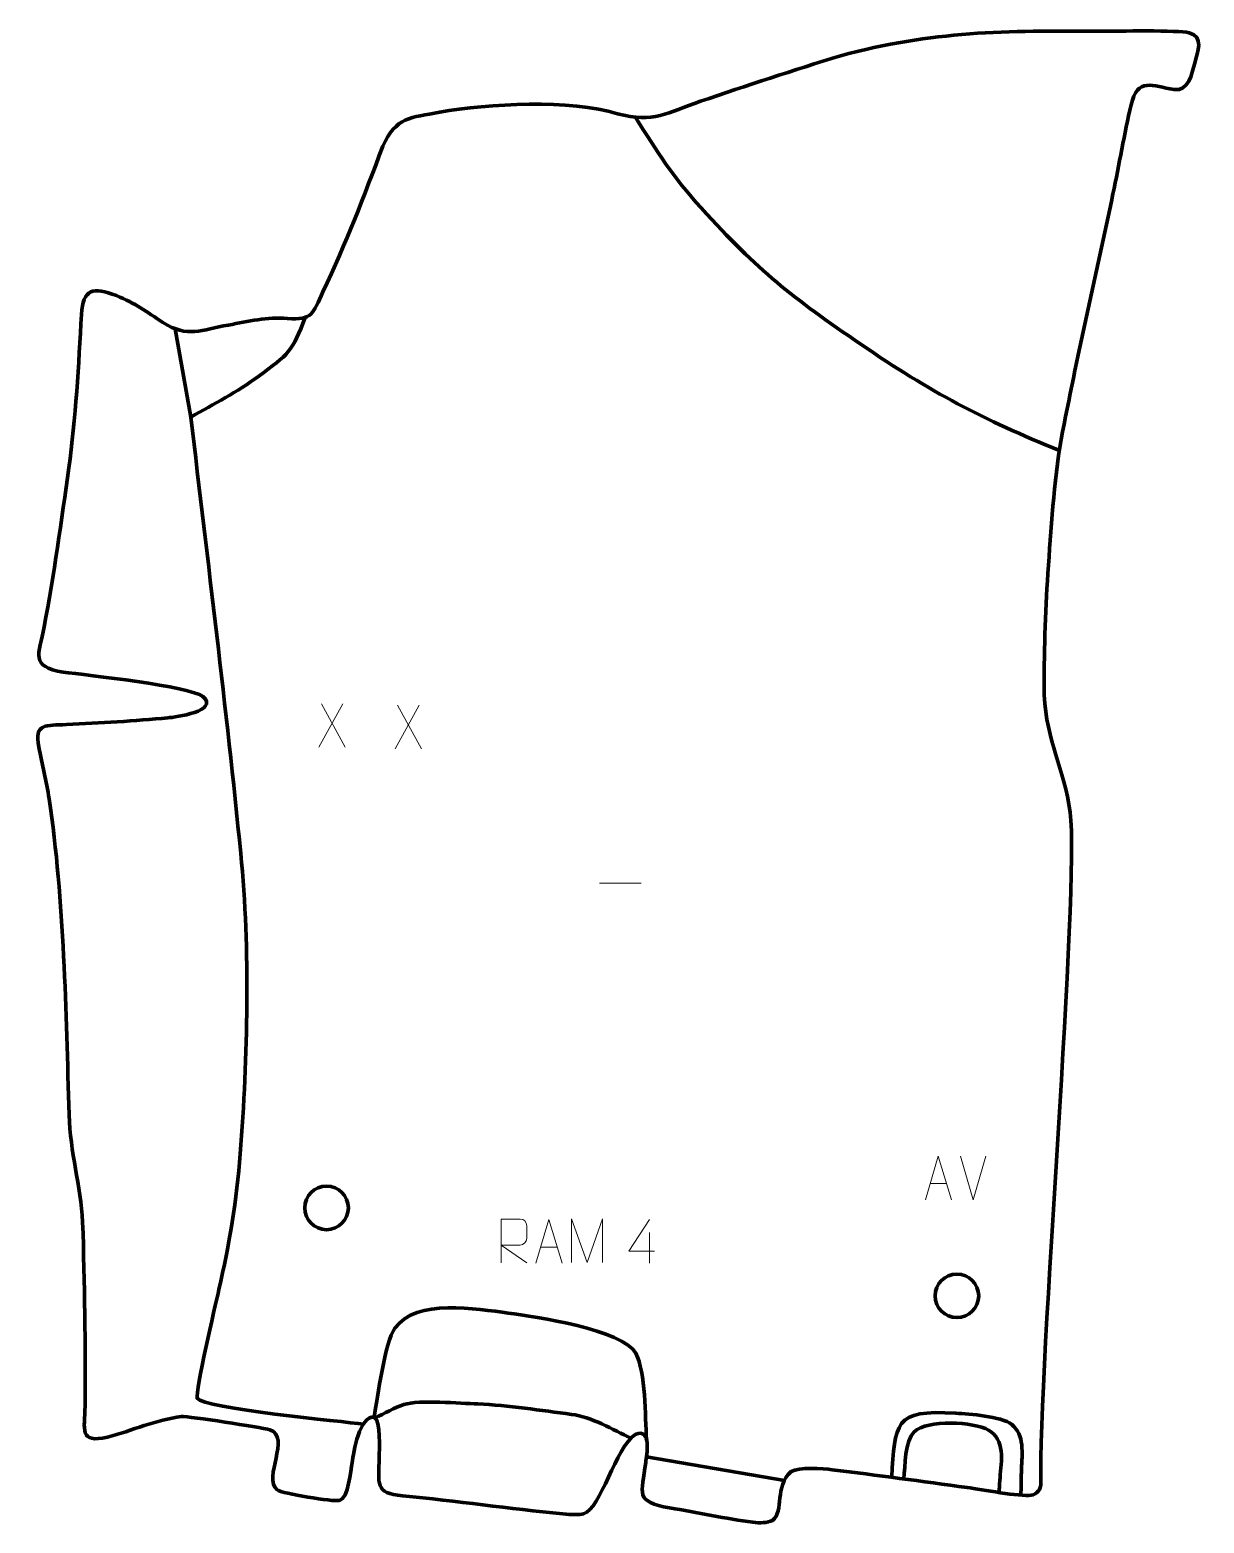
# Model space of a CAD drawing. Header units: millimetres. Extents: x -565 to 107, y 92 to 948.
import ezdxf

# ---------------------------------------------------------------- set-up
doc = ezdxf.new("R2010")
doc.units = ezdxf.units.MM
doc.header["$MEASUREMENT"] = 0
doc.layers.add('layer 2', color=7, linetype='Continuous')
doc.layers.add('layer 3', color=7, linetype='Continuous')

msp = doc.modelspace()

# ---------------------------------------------------------------- linework, layer by layer
at = {"layer": 'layer 2', "color": 140, "lineweight": 158}
for points, knots in [([(-218.3636, 897.784), (-205.6426, 877.3902), (-197.1275, 863.8941), (-180.7766, 845.8219), (-180.7766, 845.8219), (-147.6957, 809.2588), (-128.8839, 794.8045), (-89.0132, 767.4916), (-89.0132, 767.4916), (-49.6823, 740.5484), (-19.1142, 724.4042), (24.4627, 706.888)], [0, 0, 0, 0, 0.25, 0.25, 0.25, 0.25, 0.5, 0.5, 0.5, 0.5, 1, 1, 1, 1]), ([(-407.6355, 783.0806), (-414.9882, 763.3507), (-417.3118, 761.8408), (-434.2711, 749.3934), (-434.2711, 749.3934), (-446.5566, 740.3764), (-459.8786, 733.4824), (-473.0967, 726.0007), (-473.0967, 726.0007), (-473.0967, 726.0007), (-482.0828, 776.5624), (-482.0828, 776.5624)], [0, 0, 0, 0, 0.25, 0.25, 0.25, 0.25, 0.5, 0.5, 0.5, 0.5, 1, 1, 1, 1]), ([(-473.0967, 726.0007), (-463.409, 642.6994), (-452.8468, 559.5109), (-444.5439, 476.053), (-444.5439, 476.053), (-439.0469, 420.5817), (-440.6641, 359.3565), (-444.7941, 303.8717), (-444.7941, 303.8717), (-446.7652, 278.093), (-451.192, 251.3909), (-457.036, 226.2317), (-457.036, 226.2317), (-459.4116, 216.2636), (-470.5989, 167.6967), (-469.5324, 163.8652), (-469.5324, 163.8652), (-466.2575, 158.0869), (-385.8283, 150.5339), (-374.324, 149.0807)], [0, 0, 0, 0, 0.16666667, 0.16666667, 0.16666667, 0.16666667, 0.33333333, 0.33333333, 0.33333333, 0.33333333, 0.5, 0.5, 0.5, 0.5, 0.66666667, 0.66666667, 0.66666667, 0.66666667, 1, 1, 1, 1]), ([(-368.139, 153.1304), (-366.0776, 164.4511), (-362.0777, 195.9395), (-356.2386, 204.04), (-356.2386, 204.04), (-343.8488, 221.2285), (-309.6024, 215.1313), (-291.2439, 212.6455), (-291.2439, 212.6455), (-275.9903, 210.5622), (-225.6708, 203.3476), (-218.2615, 189.665), (-218.2615, 189.665), (-212.5137, 179.0506), (-212.7735, 153.1392), (-212.1642, 140.5351)], [0, 0, 0, 0, 0.2, 0.2, 0.2, 0.2, 0.4, 0.4, 0.4, 0.4, 0.6, 0.6, 0.6, 0.6, 1, 1, 1, 1]), ([(-221.0446, 140.9362), (-231.2029, 145.9397), (-243.8327, 153.2798), (-254.9732, 154.6694), (-254.9732, 154.6694), (-272.3975, 156.8429), (-291.3392, 159.8514), (-308.7151, 160.6107), (-308.7151, 160.6107), (-319.1243, 161.0157), (-342.2104, 163.0827), (-351.0993, 160.3016), (-351.0993, 160.3016), (-356.0656, 158.7477), (-362.5272, 155.0344), (-367.4417, 152.6327)], [0, 0, 0, 0, 0.2, 0.2, 0.2, 0.2, 0.4, 0.4, 0.4, 0.4, 0.6, 0.6, 0.6, 0.6, 1, 1, 1, 1]), ([(-71.6095, 118.599), (-69.4984, 149.2835), (-70.861, 157.6984), (-34.8316, 155.3182), (-34.8316, 155.3182), (-26.8, 154.7877), (-9.1281, 153.6864), (-2.8562, 148.8674), (-2.8562, 148.8674), (4.6533, 143.0975), (3.0996, 131.8305), (2.7728, 123.4532), (2.7728, 123.4532), (2.7728, 123.4532), (2.7127, 121.5066), (2.7127, 121.5066), (2.7127, 121.5066), (2.589, 117.1321), (2.5131, 112.7546), (2.4295, 108.3791)], [0, 0, 0, 0, 0.16666667, 0.16666667, 0.16666667, 0.16666667, 0.33333333, 0.33333333, 0.33333333, 0.33333333, 0.5, 0.5, 0.5, 0.5, 0.66666667, 0.66666667, 0.66666667, 0.66666667, 1, 1, 1, 1]), ([(-64.5826, 117.6602), (-63.9184, 125.135), (-64.2375, 139.4246), (-58.6409, 144.7326), (-58.6409, 144.7326), (-51.1826, 151.8063), (-24.5683, 150.5156), (-16.1022, 145.658), (-16.1022, 145.658), (-6.4609, 140.1262), (-8.7612, 128.1116), (-9.5293, 118.455), (-9.5293, 118.455), (-9.7164, 116.1024), (-9.9043, 113.7748), (-10.0437, 111.418), (-10.0437, 111.418), (-10.0437, 111.418), (-10.1097, 109.8936), (-10.1097, 109.8936)], [0, 0, 0, 0, 0.16666667, 0.16666667, 0.16666667, 0.16666667, 0.33333333, 0.33333333, 0.33333333, 0.33333333, 0.5, 0.5, 0.5, 0.5, 0.66666667, 0.66666667, 0.66666667, 0.66666667, 1, 1, 1, 1])]:
    msp.add_open_spline(points, degree=3, knots=knots, dxfattribs=at)
at = {"layer": 'layer 2', "color": 250, "lineweight": 9}
for points in [[(-386.0887, 561.8006), (-386.0887, 561.8006), (-399.8293, 536.9048), (-399.8293, 536.9048)], [(-398.3747, 561.8006), (-398.3747, 561.8006), (-384.6341, 536.8471), (-384.6341, 536.8471)], [(-342.3659, 560.8745), (-342.3659, 560.8745), (-356.1065, 535.9787), (-356.1065, 535.9787)], [(-354.6519, 560.8745), (-354.6519, 560.8745), (-340.9113, 535.921), (-340.9113, 535.921)], [(-239.0369, 458.9831), (-239.0369, 458.9831), (-215.0589, 458.9831), (-215.0589, 458.9831)], [(-24.9341, 277.5708), (-24.9341, 277.5708), (-32.2559, 302.5244), (-32.2559, 302.5244)], [(-17.6122, 302.5244), (-17.6122, 302.5244), (-24.934, 277.5708), (-24.934, 277.5708)], [(-49.571, 286.8275), (-49.571, 286.8275), (-40.0753, 286.8275), (-40.0753, 286.8275)], [(-210.3869, 258.9051), (-210.3869, 258.9051), (-210.3869, 241.2404), (-210.3869, 241.2404)], [(-272.6943, 250.5), (-272.6943, 250.5), (-263.1986, 250.5), (-263.1986, 250.5)]]:
    msp.add_open_spline(points, degree=3, dxfattribs=at)
for points, knots in [([(-52.2936, 277.5781), (-52.2936, 277.5781), (-44.9226, 302.5316), (-44.9226, 302.5316), (-44.9226, 302.5316), (-44.9226, 302.5316), (-37.3527, 277.5781), (-37.3527, 277.5781)], [0, 0, 0, 0, 0.33333333, 0.33333333, 0.33333333, 0.33333333, 1, 1, 1, 1]), ([(-295.3159, 241.5684), (-295.3159, 241.5684), (-295.3159, 266.5219), (-295.3159, 266.5219), (-295.3159, 266.5219), (-291.7211, 266.5219), (-288.1256, 266.5219), (-284.5304, 266.5219), (-284.5304, 266.5219), (-282.2051, 266.4842), (-280.6478, 264.9942), (-280.6519, 262.6278), (-280.6519, 262.6278), (-280.6523, 260.5923), (-280.6523, 257.5329), (-280.6519, 255.4969), (-280.6519, 255.4969), (-280.6584, 253.6214), (-282.4707, 251.6796), (-284.4802, 251.6605), (-284.4802, 251.6605), (-284.4802, 251.6605), (-295.3159, 251.6605), (-295.3159, 251.6605), (-295.3159, 251.6605), (-295.3159, 251.6605), (-280.6612, 241.5684), (-280.6612, 241.5684)], [0, 0, 0, 0, 0.125, 0.125, 0.125, 0.125, 0.25, 0.25, 0.25, 0.25, 0.375, 0.375, 0.375, 0.375, 0.5, 0.5, 0.5, 0.5, 0.625, 0.625, 0.625, 0.625, 0.75, 0.75, 0.75, 0.75, 1, 1, 1, 1]), ([(-275.4169, 241.2506), (-275.4169, 241.2506), (-268.0459, 266.2041), (-268.0459, 266.2041), (-268.0459, 266.2041), (-268.0459, 266.2041), (-260.476, 241.2506), (-260.476, 241.2506)], [0, 0, 0, 0, 0.33333333, 0.33333333, 0.33333333, 0.33333333, 1, 1, 1, 1]), ([(-255.0227, 241.6719), (-255.0227, 241.6719), (-255.0227, 266.6298), (-255.0227, 266.6298), (-255.0227, 266.6298), (-255.0227, 266.6298), (-246.0976, 241.6719), (-246.0976, 241.6719), (-246.0976, 241.6719), (-246.0976, 241.6719), (-237.3377, 266.6293), (-237.3377, 266.6293), (-237.3377, 266.6293), (-237.3377, 266.6293), (-237.3377, 241.6719), (-237.3377, 241.6719)], [0, 0, 0, 0, 0.2, 0.2, 0.2, 0.2, 0.4, 0.4, 0.4, 0.4, 0.6, 0.6, 0.6, 0.6, 1, 1, 1, 1]), ([(-207.4428, 248.144), (-207.4428, 248.144), (-222.2645, 248.144), (-222.2645, 248.144), (-222.2645, 248.144), (-222.2645, 248.144), (-210.3869, 266.2145), (-210.3869, 266.2145)], [0, 0, 0, 0, 0.33333333, 0.33333333, 0.33333333, 0.33333333, 1, 1, 1, 1])]:
    msp.add_open_spline(points, degree=3, knots=knots, dxfattribs=at)
at = {"layer": 'layer 2', "color": 140, "lineweight": 158}
msp.add_open_spline([(-212.0646, 130.3744), (-212.0646, 130.3744), (-133.0806, 116.8649), (-133.0806, 116.8649)], degree=3, dxfattribs=at)
at = {"layer": 'layer 3', "color": 142, "lineweight": 200}
for centre in [(-395.4062, 272.9662), (-34.2495, 222.5631)]:
    msp.add_ellipse(centre, major_axis=(0, 12.5), ratio=1, dxfattribs=at)
at = {"layer": 'layer 3', "color": 242, "lineweight": 158}
msp.add_open_spline([(13.8952, 115.5265), (13.995, 111.714), (11.493, 108.8276), (8.306, 108.3708), (8.306, 108.3708), (1.7216, 107.4269), (-19.9987, 111.6203), (-28.406, 112.7572), (-28.406, 112.7572), (-54.0384, 116.2194), (-80.0261, 119.8506), (-105.6789, 122.9442), (-105.6789, 122.9442), (-110.8238, 123.5647), (-124.7428, 124.7574), (-129.1783, 121.8987), (-129.1783, 121.8987), (-138.9253, 113.3417), (-133.1077, 99.4704), (-139.8273, 93.934), (-139.8273, 93.934), (-142.9103, 92.428), (-146.9384, 92.3561), (-151.1621, 92.8784), (-151.1621, 92.8784), (-166.2503, 94.744), (-183.2698, 98.7493), (-198.8655, 101.0728), (-198.8655, 101.0728), (-218.8578, 104.794), (-214.9794, 108.9049), (-212.5037, 127.0916), (-212.5037, 127.0916), (-211.9887, 131.116), (-209.1164, 147.1569), (-218.2478, 143.2929), (-218.2478, 143.2929), (-230.2605, 135.4784), (-237.9654, 100.652), (-248.2156, 97.6833), (-248.2156, 97.6833), (-250.4267, 97.0429), (-254.9221, 97.198), (-259.9581, 97.6626), (-259.9581, 97.6626), (-290.5255, 100.4826), (-321.0487, 105.2326), (-351.7918, 107.9795), (-351.7918, 107.9795), (-368.1389, 109.44), (-365.3914, 115.1652), (-365.2643, 129.8374), (-365.2643, 129.8374), (-365.2306, 133.7295), (-364.1211, 151.4547), (-368.139, 153.1304), (-368.139, 153.1304), (-376.4845, 153.9463), (-379.8732, 133.0699), (-380.7878, 127.0337), (-380.7878, 127.0337), (-381.4687, 122.5396), (-382.8937, 106.5923), (-387.9725, 105.3231), (-387.9725, 105.3231), (-391.3598, 104.4766), (-421.169, 109.3129), (-423.6738, 111.4167), (-423.6738, 111.4167), (-432.0813, 118.4785), (-415.6097, 141.5162), (-427.8223, 145.835), (-427.8223, 145.835), (-433.5825, 147.179), (-474.1777, 153.6704), (-478.4988, 153.3985), (-478.4988, 153.3985), (-492.5046, 151.5975), (-507.2714, 145.3384), (-520.8684, 141.5624), (-520.8684, 141.5624), (-537.5264, 137.9769), (-533.8875, 146.0876), (-533.7401, 159.292), (-533.7401, 159.292), (-533.4344, 194.4053), (-533.9991, 229.7371), (-535.1313, 264.8346), (-535.1313, 264.8346), (-536.3296, 285.8251), (-542.281, 304.8183), (-542.9158, 326.2194), (-542.9158, 326.2194), (-544.6314, 385.2866), (-545.6368, 449.0258), (-554.319, 507.3353), (-554.319, 507.3353), (-555.9577, 517.5394), (-558.2825, 526.8835), (-560.2696, 536.901), (-560.2696, 536.901), (-563.0386, 550.8599), (-556.1137, 549.2498), (-544.355, 549.8295), (-544.355, 549.8295), (-525.4249, 550.7767), (-505.126, 551.8997), (-486.3015, 553.6769), (-486.3015, 553.6769), (-482.3065, 554.0541), (-456.3629, 557.4648), (-466.2596, 565.8765), (-466.2596, 565.8765), (-473.2095, 571.7835), (-532.84, 578.172), (-546.2966, 579.86), (-546.2966, 579.86), (-565.3709, 583.0681), (-560.292, 589.7319), (-557.1908, 605.8297), (-557.1908, 605.8297), (-551.5547, 635.5208), (-547.2222, 666.8621), (-543.0195, 696.8589), (-543.0195, 696.8589), (-539.1089, 724.7714), (-537.4118, 756.4269), (-535.7696, 784.7154), (-535.7696, 784.7154), (-534.9078, 799.5605), (-529.2133, 800.837), (-515.7178, 795.5521), (-515.7178, 795.5521), (-504.9437, 791.1871), (-498.6303, 786.4055), (-489.1713, 780.1421), (-489.1713, 780.1421), (-474.9211, 771.1773), (-467.1369, 775.893), (-451.6416, 778.7172), (-451.6416, 778.7172), (-440.4277, 780.761), (-429.2758, 783.442), (-417.9052, 782.5114), (-417.9052, 782.5114), (-403.2267, 781.3102), (-403.2982, 785.3589), (-397.4675, 797.6627), (-397.4675, 797.6627), (-384.0213, 826.0368), (-374.2014, 851.8268), (-363.1094, 881.231), (-363.1094, 881.231), (-355.5656, 898.0294), (-347.255, 897.4207), (-330.5557, 900.6658), (-330.5557, 900.6658), (-302.8886, 905.6052), (-255.465, 908.0909), (-228.7433, 899.7708), (-228.7433, 899.7708), (-207.9068, 894.1253), (-200.3276, 900.3849), (-181.2043, 906.8703), (-181.2043, 906.8703), (-154.8591, 915.805), (-127.632, 924.8264), (-101.0224, 932.8687), (-101.0224, 932.8687), (-48.5441, 947.2208), (-5.6229, 947.5029), (48.1572, 947.0307), (48.1572, 947.0307), (57.4205, 946.9602), (92.6453, 947.8021), (98.8541, 946.1134), (98.8541, 946.1134), (107.4078, 943.787), (103.7824, 935.2887), (102.0236, 928.7725), (102.0236, 928.7725), (100.319, 922.4568), (98.4526, 912.454), (90.2054, 913.5517), (90.2054, 913.5517), (77.7851, 915.7977), (69.234, 920.7332), (65.5416, 904.8856), (65.5416, 904.8856), (61.6663, 888.2525), (58.7363, 870.6732), (55.1765, 853.7983), (55.1765, 853.7983), (45.3064, 807.0971), (34.3721, 760.0209), (25.5031, 713.186), (25.5031, 713.186), (21.2022, 688.8068), (19.7089, 661.2794), (17.8951, 636.4242), (17.8951, 636.4242), (16.3497, 613.6896), (15.6316, 589.5603), (15.7879, 566.7716), (15.7879, 566.7716), (17.1134, 539.8026), (27.2676, 524.9466), (30.6449, 499.534), (30.6449, 499.534), (36.188, 457.8242), (12.2438, 178.6304), (13.8952, 115.5265)], degree=3, knots=[0, 0, 0, 0, 0.01851852, 0.01851852, 0.01851852, 0.01851852, 0.03703704, 0.03703704, 0.03703704, 0.03703704, 0.05555556, 0.05555556, 0.05555556, 0.05555556, 0.07407407, 0.07407407, 0.07407407, 0.07407407, 0.09259259, 0.09259259, 0.09259259, 0.09259259, 0.11111111, 0.11111111, 0.11111111, 0.11111111, 0.12962963, 0.12962963, 0.12962963, 0.12962963, 0.14814815, 0.14814815, 0.14814815, 0.14814815, 0.16666667, 0.16666667, 0.16666667, 0.16666667, 0.18518519, 0.18518519, 0.18518519, 0.18518519, 0.2037037, 0.2037037, 0.2037037, 0.2037037, 0.22222222, 0.22222222, 0.22222222, 0.22222222, 0.24074074, 0.24074074, 0.24074074, 0.24074074, 0.25925926, 0.25925926, 0.25925926, 0.25925926, 0.27777778, 0.27777778, 0.27777778, 0.27777778, 0.2962963, 0.2962963, 0.2962963, 0.2962963, 0.31481481, 0.31481481, 0.31481481, 0.31481481, 0.33333333, 0.33333333, 0.33333333, 0.33333333, 0.35185185, 0.35185185, 0.35185185, 0.35185185, 0.37037037, 0.37037037, 0.37037037, 0.37037037, 0.38888889, 0.38888889, 0.38888889, 0.38888889, 0.40740741, 0.40740741, 0.40740741, 0.40740741, 0.42592593, 0.42592593, 0.42592593, 0.42592593, 0.44444444, 0.44444444, 0.44444444, 0.44444444, 0.46296296, 0.46296296, 0.46296296, 0.46296296, 0.48148148, 0.48148148, 0.48148148, 0.48148148, 0.5, 0.5, 0.5, 0.5, 0.51851852, 0.51851852, 0.51851852, 0.51851852, 0.53703704, 0.53703704, 0.53703704, 0.53703704, 0.55555556, 0.55555556, 0.55555556, 0.55555556, 0.57407407, 0.57407407, 0.57407407, 0.57407407, 0.59259259, 0.59259259, 0.59259259, 0.59259259, 0.61111111, 0.61111111, 0.61111111, 0.61111111, 0.62962963, 0.62962963, 0.62962963, 0.62962963, 0.64814815, 0.64814815, 0.64814815, 0.64814815, 0.66666667, 0.66666667, 0.66666667, 0.66666667, 0.68518519, 0.68518519, 0.68518519, 0.68518519, 0.7037037, 0.7037037, 0.7037037, 0.7037037, 0.72222222, 0.72222222, 0.72222222, 0.72222222, 0.74074074, 0.74074074, 0.74074074, 0.74074074, 0.75925926, 0.75925926, 0.75925926, 0.75925926, 0.77777778, 0.77777778, 0.77777778, 0.77777778, 0.7962963, 0.7962963, 0.7962963, 0.7962963, 0.81481481, 0.81481481, 0.81481481, 0.81481481, 0.83333333, 0.83333333, 0.83333333, 0.83333333, 0.85185185, 0.85185185, 0.85185185, 0.85185185, 0.87037037, 0.87037037, 0.87037037, 0.87037037, 0.88888889, 0.88888889, 0.88888889, 0.88888889, 0.90740741, 0.90740741, 0.90740741, 0.90740741, 0.92592593, 0.92592593, 0.92592593, 0.92592593, 0.94444444, 0.94444444, 0.94444444, 0.94444444, 0.96296296, 0.96296296, 0.96296296, 0.96296296, 1, 1, 1, 1], dxfattribs=at)

doc.saveas('drawing.dxf')
